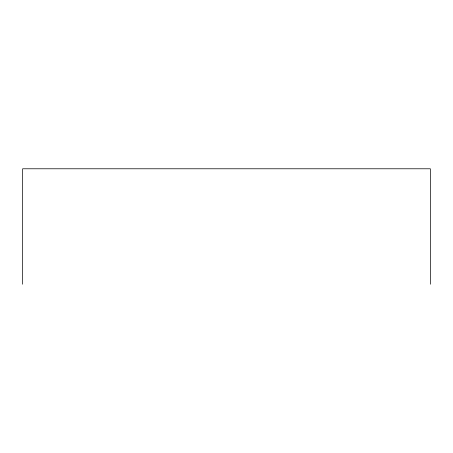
<?xml version="1.0" encoding="UTF-8"?>
<svg xmlns="http://www.w3.org/2000/svg" width="453" height="453" viewBox="0 0 453 453"><rect width="100%" height="100%" fill="white"/><g stroke="black" fill="none" stroke-linecap="round" stroke-linejoin="round"><path stroke-width="0.68" d="M430.35 284.224L430.35 168.776L22.65 168.776L22.65 284.224"/></g></svg>
